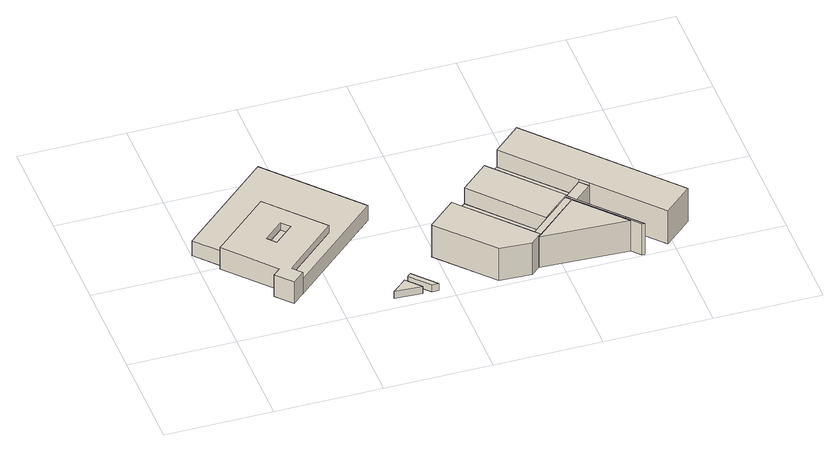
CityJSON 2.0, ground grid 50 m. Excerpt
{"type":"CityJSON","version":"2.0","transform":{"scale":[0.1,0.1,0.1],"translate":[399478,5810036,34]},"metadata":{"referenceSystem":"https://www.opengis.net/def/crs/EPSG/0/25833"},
"CityObjects":{
"building1":{"type":"Building","attributes":{"Gemeindeschluessel":"11000009","function":"31001_2111"},"address":[{"country":"Germany","locality":"Berlin","thoroughfareNumber":"11","thoroughfareName":"Ernst-Lau-Straße"},{"country":"Germany","locality":"Berlin","thoroughfareNumber":"10","thoroughfareName":"James-Franck-Straße"}],"children":["building1-1","building1-2","building1-3"]},
"building1-1":{"type":"BuildingPart","attributes":{"BezugspunktDach":"2200","measuredHeight":11.94,"storeysAboveGround":3},"parents":["building1"],"geometry":[{"type":"MultiSurface","lod":"1","boundaries":[[[0,1,2,3,4,5,6,7,8],[9,10,11,12]],[[13,14,15,16,17,18,19,20,21],[22,23,24,25]],[[13,21,8,7]],[[26,27,28,13,7,6]],[[29,27,6,5]],[[16,30,29,15,5,4]],[[17,31,30,4,3]],[[18,17,3,2]],[[19,18,2,1]],[[20,19,1,0]],[[21,20,0,8]],[[22,25,22,32,33,12,11]],[[23,22,32,11,10],[22,23,34,32]],[[35,34,23,24,36,24,23,10,9]],[[25,24,25,33,35,9,12]],[[14,13,28,27,26]],[[15,14,27,29]],[[15,29,30,16]],[[16,37,30,31,17]],[[33,32,22,25]],[[34,23,22,32]],[[36,24,23,34,35]],[[35,33,25,24]]]}]},
"building1-2":{"type":"BuildingPart","attributes":{"BezugspunktDach":"2200","measuredHeight":8.21,"storeysAboveGround":3},"parents":["building1"],"geometry":[{"type":"MultiSurface","lod":"1","boundaries":[[[28,27,29,30,31,38,39,40]],[[41,42,43,44,45,46,47,48]],[[41,48,40,39]],[[42,41,39,38]],[[43,42,38,31]],[[44,43,49,17,16,30]],[[46,45,29,15,14]],[[47,46,50,14,13,28]],[[48,47,28,40]],[[31,30,16,17,49]],[[29,15,16,30]],[[14,15,29,27]],[[27,28,13,14,50]]]}]},
"building1-3":{"type":"BuildingPart","attributes":{"BezugspunktDach":"2200","measuredHeight":8.12,"storeysAboveGround":3},"parents":["building1"],"geometry":[{"type":"MultiSurface","lod":"1","boundaries":[[[35,33,32,34]],[[22,25,24,23]],[[23,51,34,32,22]],[[22,32,33,25]],[[25,52,33,35,24]],[[24,53,35,34,23]]]}]},
"building2":{"type":"Building","attributes":{"Gemeindeschluessel":"11000009","BezugspunktDach":"2200","function":"31001_2140","measuredHeight":3.9,"storeysAboveGround":1},"address":[{"country":"Germany","locality":"Berlin","thoroughfareNumber":"8 (2)","thoroughfareName":"Johann-Hittorf-Straße"}],"geometry":[{"type":"Solid","lod":"1","boundaries":[[[[54,55,56,57,58]],[[59,60,61,62,63]],[[59,63,58,57]],[[60,59,57,56]],[[61,60,56,55]],[[62,61,55,54]],[[63,62,54,58]]]]}]},
"building3":{"type":"Building","attributes":{"Gemeindeschluessel":"11000009","BezugspunktDach":"2200","function":"51009_1611","measuredHeight":3.84,"storeysAboveGround":0},"address":[{"country":"Germany","locality":"Berlin"}],"geometry":[{"type":"Solid","lod":"1","boundaries":[[[[64,65,66,67]],[[68,69,70,71]],[[68,71,67,66]],[[69,68,66,65]],[[70,69,65,64]],[[71,70,64,67]]]]}]},
"building4":{"type":"Building","attributes":{"Gemeindeschluessel":"11000009","function":"31001_2111"},"address":[{"country":"Germany","locality":"Berlin","thoroughfareNumber":"10","thoroughfareName":"Barbara-McClintock-Straße"},{"country":"Germany","locality":"Berlin","thoroughfareNumber":"8","thoroughfareName":"Johann-Hittorf-Straße"}],"children":["building4-1","building4-2","building4-3","building4-4","building4-5","building4-6","building4-7","building4-8","building4-9"]},
"building4-1":{"type":"BuildingPart","attributes":{"BezugspunktDach":"2200","measuredHeight":19.75,"storeysAboveGround":4},"parents":["building4"],"geometry":[{"type":"MultiSurface","lod":"1","boundaries":[[[72,73,74,75,76,77]],[[78,79,80,81,82,83]],[[78,83,77,76]],[[79,78,76,75]],[[80,79,75,74]],[[81,80,74,73]],[[84,85,81,73,72]],[[86,87,72,77]],[[83,82,88,82,83,89]],[[82,90,81,85,84]],[[89,83,82,88,87,86]]]}]},
"building4-2":{"type":"BuildingPart","attributes":{"BezugspunktDach":"2200","measuredHeight":17.35,"storeysAboveGround":4},"parents":["building4"],"geometry":[{"type":"MultiSurface","lod":"1","boundaries":[[[91,92,93,94,95,96,97]],[[98,99,100,101,102,103,104]],[[105,106,96,95]],[[100,107,105,95,94]],[[101,100,94,93]],[[102,101,93,92]],[[103,102,92,91]],[[108,109,110,111,112,91,97]],[[98,104,97,96]],[[99,98,106,105]],[[99,105,107,100]],[[103,112,111,110]],[[104,113,110,109,108]]]}]},
"building4-3":{"type":"BuildingPart","attributes":{"BezugspunktDach":"2200","measuredHeight":17.03,"storeysAboveGround":4},"parents":["building4"],"geometry":[{"type":"MultiSurface","lod":"1","boundaries":[[[112,111,114]],[[110,103,115]],[[115,116,117]],[[115,103,112,114]],[[114,118,116,115]],[[117,116,118,111,110]],[[110,111,112,103]]]}]},
"building4-4":{"type":"BuildingPart","attributes":{"BezugspunktDach":"2200","measuredHeight":17.81,"storeysAboveGround":4},"parents":["building4"],"geometry":[{"type":"MultiSurface","lod":"1","boundaries":[[[119,120,121,122,123,124,125]],[[126,127,116,115,128,129,130]],[[126,130,125,124]],[[131,132,124,123]],[[127,126,133,134]],[[135,136,127,123,122]],[[114,118,122,121]],[[128,115,121,120]],[[129,128,120,119]],[[130,129,119,125]],[[134,133,132,131]],[[137,116,138,127,136,135]],[[115,116,118,114]]]}]},
"building4-5":{"type":"BuildingPart","attributes":{"BezugspunktDach":"2200","measuredHeight":17.15,"storeysAboveGround":4},"parents":["building4"],"geometry":[{"type":"MultiSurface","lod":"1","boundaries":[[[135,109,108,139,136]],[[140,104,110,116,127]],[[141,142,131,134,143,140,127,136,139]],[[116,118,111,110,109,135]],[[143,134,131,142,141]],[[104,144,145,108]],[[140,139,145,146,144]],[[111,110,104,108,109]],[[110,111,118,116]],[[127,116,147,135,136]]]}]},
"building4-6":{"type":"BuildingPart","attributes":{"BezugspunktDach":"2200","measuredHeight":18.75,"storeysAboveGround":4},"parents":["building4"],"geometry":[{"type":"MultiSurface","lod":"1","boundaries":[[[148,149,150,151,152]],[[153,98,144,140,154]],[[153,154,152,151]],[[155,156,151,150]],[[145,108,104,97,96,98,150,149]],[[140,144,149,148],[140,139,145,144]],[[157,142,143,158,154,140,148,152]],[[98,153,156,155]],[[98,96,97,104]],[[144,104,108,145]],[[145,139,140,144]],[[158,143,142,157]]]}]},
"building4-7":{"type":"BuildingPart","attributes":{"BezugspunktDach":"2200","measuredHeight":17.04,"storeysAboveGround":4},"parents":["building4"],"geometry":[{"type":"MultiSurface","lod":"1","boundaries":[[[105,107,85,84,106]],[[82,81,100,99,98]],[[87,155,106,84]],[[98,159,98,82]],[[100,81,85,107]],[[82,98,159,155,87]],[[160,81,82,161,84,85]],[[99,100,107,105]],[[98,99,105,106]]]}]},
"building4-8":{"type":"BuildingPart","attributes":{"BezugspunktDach":"2200","measuredHeight":9.11,"storeysAboveGround":4},"parents":["building4"],"geometry":[{"type":"Solid","lod":"1","boundaries":[[[[155,87,86,156]],[[83,82,98,153]],[[83,153,156,86]],[[83,86,87,82]],[[98,82,87,155]],[[153,98,155,156]]]]}]},
"building4-9":{"type":"BuildingPart","attributes":{"BezugspunktDach":"2200","measuredHeight":8.91,"storeysAboveGround":4},"parents":["building4"],"geometry":[{"type":"MultiSurface","lod":"1","boundaries":[[[131,142,157,132]],[[158,143,134,133]],[[158,133,132,157]],[[158,162,157,142,143]],[[163,134,143,142,131]],[[164,133,134,131,132]]]}]}
},
"vertices":[
[284,272,125],[248,239,125],[315,165,125],[373,217,125],[334,259,125],[580,483,125],[353,733,125],[102,505,125],[85,490,125],[330,446,125],[296,484,125],[387,566,125],[421,528,125],[102,505,6],[353,733,6],[580,483,6],[334,259,6],[373,217,6],[315,165,6],[248,239,6],[284,272,6],[85,490,6],[387,566,6],[296,484,6],[330,446,6],[421,528,6],[353,733,46],[353,733,87],[102,505,87],[580,483,87],[334,259,87],[373,217,87],[387,566,87],[421,528,87],[296,484,87],[330,446,87],[330,446,29],[334,259,41],
[796,603,87],[430,1005,87],[1,616,87],[430,1005,5],[796,603,5],[373,217,5],[334,259,5],[580,483,5],[353,733,5],[102,505,5],[1,616,5],[373,217,35],[353,733,60],
[296,484,67],[421,528,28],[330,446,19],
[863,54,45],[832,88,45],[802,121,45],[768,91,45],[734,60,45],[768,91,6],[802,121,6],[832,88,6],[863,54,6],[734,60,6],
[904,52,44],[936,51,44],[840,156,44],[823,141,44],[840,156,6],[936,51,6],[904,52,6],[823,141,6],
[1678,369,186],[1713,331,186],[1975,43,186],[2105,161,186],[1535,788,186],[1405,670,186],[1535,788,2],[2105,161,2],[1975,43,2],[1713,331,2],[1678,369,2],[1405,670,2],[1678,369,172],[1713,331,172],[1405,670,93],[1678,369,93],[1678,369,17],[1405,670,9],[1682,365,2],
[1807,49,175],[1845,7,175],[1857,6,175],[1630,256,175],[1617,271,175],[1596,294,175],[1589,288,175],[1596,294,2],[1617,271,2],[1630,256,2],[1857,6,2],[1845,7,2],[1807,49,2],[1589,288,2],[1617,271,172],[1596,294,172],[1630,256,172],[1589,288,173],[1611,264,173],[1611,264,2],[1611,264,172],[1807,49,172],[1610,265,2],
[1396,69,172],[1396,69,2],[1406,77,2],[1491,155,2],[1406,77,172],
[1204,38,180],[1354,30,180],[1396,69,180],[1406,77,180],[1383,101,180],[1110,402,180],[980,284,180],[1110,402,2],[1383,101,2],[1354,30,2],[1204,38,2],[980,284,2],[1383,101,93],[1110,402,93],[1110,402,4],[1383,101,4],[1406,77,173],[1383,101,173],[1406,77,116],[1390,94,2],
[1466,176,173],[1466,176,2],[1466,176,58],[1466,176,93],[1466,176,4],[1531,235,2],[1531,235,173],[1531,235,55],[1406,77,131],
[1466,176,180],[1531,235,180],[1596,294,180],[1323,595,180],[1193,477,180],[1323,595,2],[1193,477,2],[1596,294,93],[1323,595,93],[1193,477,93],[1193,477,4],
[1596,294,63],[1713,331,142],[1678,369,130],
[1193,477,37],[1383,101,19],[1110,402,53]
]}
